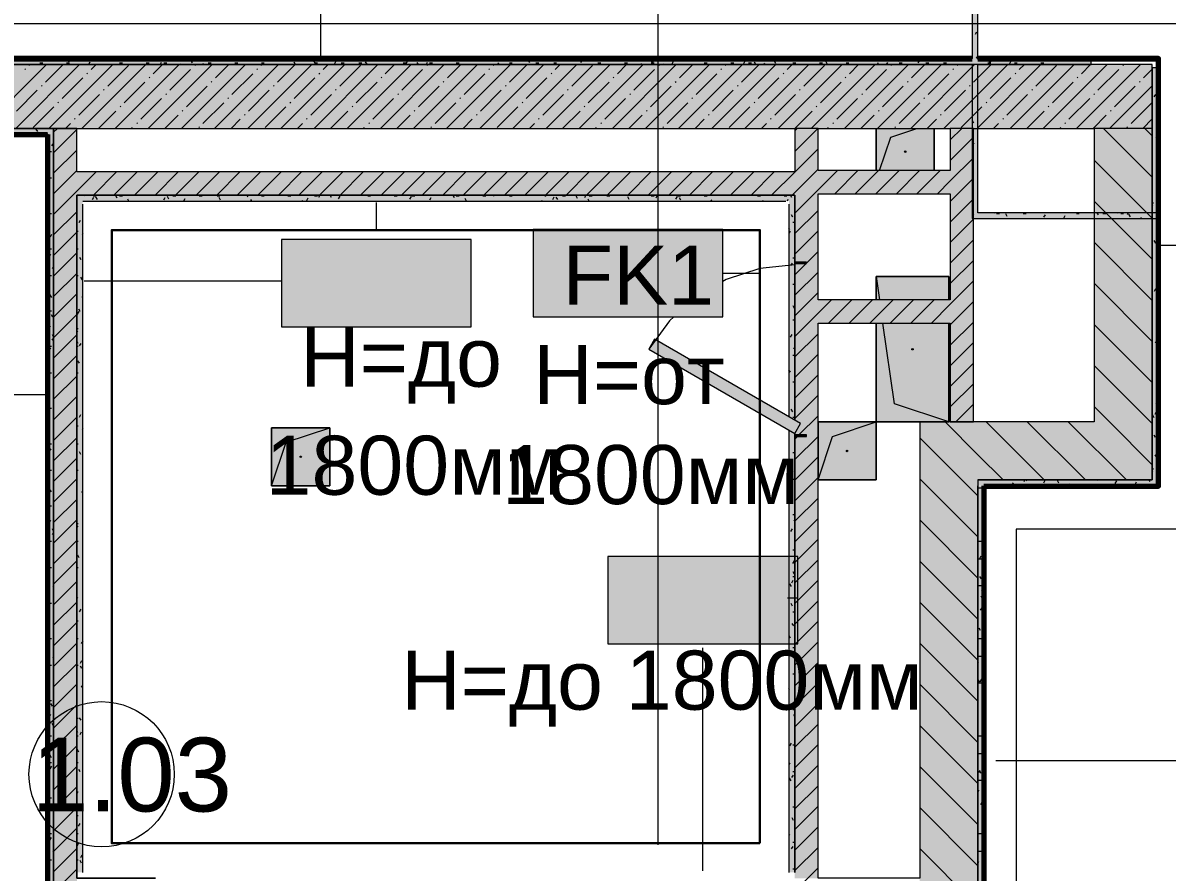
# Model space of a CAD drawing. Header units: millimetres. Extents: x -3817 to 677485, y -22715 to 103890.
# Drawn here: x 6067 to 10004, y 24882 to 27804 of the extents above; entities that cross this region are included whole.
import ezdxf

# ---------------------------------------------------------------- set-up
doc = ezdxf.new("R2010")
doc.units = ezdxf.units.MM
doc.layers.add('PDF _Геометрия', color=7, linetype='Continuous', true_color=0x1d1d1d)
doc.layers.add('PDF _Сплошная заливка', color=7, linetype='Continuous', true_color=0xffffff)
doc.layers.add('PDF _Текст', color=7, linetype='Continuous')
doc.styles.add('PDF GOST-Common', font='arial.ttf')

msp = doc.modelspace()

# ---------------------------------------------------------------- hatches: boundary and pattern name
at = {"layer": 'PDF _Сплошная заливка', "transparency": 33554559}
h = msp.add_hatch(color=256, dxfattribs=at)
h.paths.add_polyline_path([(9338.3, 27131.3), (9353.3, 27131.3), (9353.3, 27441.3), (9338.3, 27441.3), (9338.3, 27136.3)], flags=0)
h.paths.add_polyline_path([(9353.3, 27681.3), (9353.3, 29011.3), (9333.3, 29011.3), (9333.3, 27681.3), (9338.3, 27681.3)], flags=0)
for points in [[(8723.3, 27661.3), (9743.3, 27661.3), (9743.3, 27681.3), (4303.3, 27681.3), (4303.3, 27661.3), (8023.7, 27661.3)], [(9338.3, 27441.3), (9953.3, 27441.3), (9953.3, 27661.3), (4303.3, 27661.3), (4303.3, 27441.3), (9258.3, 27441.3)], [(5306.3, 27421.3), (6173.3, 27421.3), (6173.3, 27441.3), (4303.3, 27441.3), (4304.4, 27421.3), (4627, 27421.3)], [(6173.3, 24781), (6253.3, 24781), (6253.3, 27441.3), (6173.3, 27441.3), (6173.3, 25223.1)], [(8723.3, 24861), (8803.3, 24861), (8803.3, 27441.3), (8723.3, 27441.3), (8723.3, 26981.3), (8763.3, 26981.3), (8763.3, 26976.3), (8723.3, 26976.3), (8723.3, 26437.5), (8743.3, 26426), (8723.3, 26391.3), (8723.3, 26386.3), (8763.3, 26386.3), (8763.3, 26381.3), (8723.3, 26381.3), (8723.3, 24879.3)], [(9153.3, 27296.3), (9203.3, 27296.3), (9203.3, 27441.3), (9003.3, 27441.3), (9003.3, 27296.3)], [(9753.3, 26431.3), (9953.3, 26431.3), (9953.3, 27441.3), (9753.3, 27441.3), (9753.3, 27343)], [(6153.3, 24761), (6173.3, 24761), (6173.3, 27421.3), (6153.3, 27421.3), (6153.3, 24781)], [(8023.7, 27211.3), (8723.3, 27211.3), (8723.3, 27291.3), (6253.3, 27291.3), (6253.3, 27211.3), (6665, 27211.3)], [(9258.3, 27216.3), (9258.3, 27296.3), (8803.3, 27296.3), (8803.3, 27216.3), (9253.3, 27216.3)], [(6253.3, 24881), (6273.3, 24881), (6273.3, 27211.3), (6253.3, 27211.3), (6253.3, 25223.1)], [(8221, 27191.3), (8723.3, 27191.3), (8723.3, 27211.3), (6273.3, 27211.3), (6273.3, 27191.3), (8023.7, 27191.3)], [(9382.4, 27131.3), (9753.3, 27131.3), (9753.3, 27151.3), (9353.3, 27151.3), (9353.3, 27131.3)], [(8475.9, 26793.1), (8475.9, 27093.1), (7822.8, 27093.1), (7822.8, 26793.1), (8221, 26793.1)], [(8763.3, 26976.3), (8763.3, 26981.3), (8723.3, 26981.3), (8723.3, 26976.3), (8743.3, 26976.3)], [(9003.3, 26771.3), (9258.3, 26771.3), (9258.3, 26851.3), (8803.3, 26851.3), (8803.3, 26771.3)], [(8803.3, 26231.3), (9003.3, 26231.3), (9003.3, 26431.3), (8803.3, 26431.3), (8803.3, 26283)], [(9953.3, 26231.3), (9953.3, 26431.3), (9353.3, 26431.3), (9353.3, 26231.3), (9753.3, 26231.3)], [(8743.3, 26381.3), (8763.3, 26381.3), (8763.3, 26386.3), (8723.3, 26386.3), (8723.3, 26381.3)], [(9353.3, 24111.3), (9373.3, 24111.3), (9373.3, 26211.3), (9353.3, 26210.3), (9353.3, 24132.3)]]:
    msp.add_hatch(color=256, dxfattribs=at).paths.add_polyline_path(points)
h = msp.add_hatch(color=256, dxfattribs=at)
h.paths.add_polyline_path([(8723.3, 24881), (8723.3, 26391.3), (8703.3, 26402.9), (8703.3, 24881)], flags=0)
h.paths.add_polyline_path([(8723.3, 26437.5), (8723.3, 27191.3), (8703.3, 27191.3), (8703.3, 26449.1), (8709.7, 26445.4)], flags=0)
h = msp.add_hatch(color=256, dxfattribs=at)
h.paths.add_polyline_path([(9003.3, 26431.3), (9253.3, 26431.3), (9253.3, 26771.3), (9003.3, 26771.3), (9003.3, 26581.4)], flags=0)
h.paths.add_polyline_path([(9003.3, 26851.3), (9253.3, 26851.3), (9253.3, 26931.3), (9003.3, 26931.3)], flags=0)

# ---------------------------------------------------------------- linework, layer by layer
at = {"layer": 'PDF _Геометрия', "color": 253, "lineweight": 9, "true_color": 0xaaaaaa}
for points in [[(8253.3, 24976), (8253.3, 26809.4), (8253.3, 29309.4)], [(8723.3, 26971.3), (8602.7, 26958.7), (8487.4, 26921.2), (8475.9, 26914.6)], [(8307.4, 26793.1), (8292.2, 26779.4), (8221, 26681.3)]]:
    msp.add_lwpolyline(points, dxfattribs=at)
at = {"layer": 'PDF _Геометрия', "color": 9, "lineweight": 9, "true_color": 0xc0c0c0}
for points in [[(9353.3, 27682.3), (9353.3, 29011.3), (9333.3, 29011.3), (9333.3, 27682.3)], [(9333.3, 27681.3), (4303.3, 27681.3), (4303.3, 27661.3), (9333.3, 27661.3), (9333.3, 27131.3), (9353.3, 27131.3), (9973.3, 27131.3), (9973.3, 27151.3), (9353.3, 27151.3), (9353.3, 27661.3), (9743.3, 27661.3), (9743.3, 27681.3), (9353.3, 27681.3)], [(9973.3, 26211.3), (9973.3, 26231.3), (9973.3, 27650.3), (9953.3, 27650.3), (9953.3, 26231.3), (9953.3, 26431.3), (9953.3, 27441.3), (9953.3, 27661.3), (4303.3, 27661.3), (4303.3, 27441.3), (6173.3, 27441.3), (6173.3, 24781), (6253.3, 24781), (6523.3, 24781), (6173.3, 24781), (6173.3, 27421.3), (6173.3, 27441.3), (4303.3, 27441.3), (4303.3, 27421.3)], [(9373.3, 24132.3), (9373.3, 26210.3)]]:
    msp.add_lwpolyline(points, dxfattribs=at)
at = {"layer": 'PDF _Геометрия', "color": 7, "lineweight": 9}
for points in [[(7093, 27681.8), (7093, 28258.6)], [(8803.3, 27441.3), (8723.3, 27441.3)], [(9014.9, 27296.3), (9053.3, 27411.3), (9143.3, 27441.3)], [(9338.3, 27441.3), (9258.3, 27441.3)], [(9953.3, 27441.3), (9753.3, 27441.3)], [(4303.3, 27421.3), (6152.3, 27421.3)], [(6153.3, 27421.3), (6153.3, 27408.3), (6153.3, 24761)], [(6273.3, 27191.3), (6284.3, 27191.3), (8692.3, 27191.3)], [(6273.3, 24881), (6273.3, 27180.3)], [(7283.3, 27185.8), (7283.3, 27088.9)], [(8703.3, 27180.3), (8703.3, 26449.1)], [(8149.3, 27093.1), (8149.3, 27091.3)], [(9973.8, 27039.5), (10694.1, 27039.5)], [(8475.9, 26943.1), (8603.3, 26943.1)], [(9003.3, 26931.3), (9003.3, 26851.3), (9003.3, 26931.3), (9253.3, 26931.3), (9253.3, 26851.3), (9253.3, 26931.3), (9003.3, 26931.3), (9014.7, 26851.3)], [(6278.8, 26916.9), (6956.7, 26916.9)], [(9253.3, 26431.3), (9065.8, 26493.9), (9026.1, 26771.3)], [(6152.8, 26524.9), (5740.3, 26524.9)], [(8803.3, 26231.3), (8853.3, 26381.3), (9003.3, 26431.3)], [(6923.3, 26211.3), (6973.3, 26361.3), (7123.3, 26411.4)], [(8703.3, 26402.9), (8703.3, 24881)], [(9353.3, 26231.3), (9953.3, 26231.3), (9353.3, 26231.3), (9353.3, 26211.3)], [(9373.3, 26210.3), (9373.3, 26211.3)], [(9374.3, 26211.3), (9973.3, 26211.3)], [(8697.8, 25826), (8733.3, 25826)], [(8406.7, 24886.5), (8406.7, 25654)], [(9415.2, 25265.5), (10561.2, 25265.5)]]:
    msp.add_lwpolyline(points, dxfattribs=at)
at = {"layer": 'PDF _Геометрия', "color": 6, "lineweight": 9}
msp.add_lwpolyline([(4304.4, 27802.4), (5924.4, 27802.4), (8024.4, 27802.4), (10124.4, 27802.4), (10124.4, 26062.3), (9484.4, 26062.3), (9484.4, 24242.3), (10124.4, 24242.3), (10124.4, 22544), (9132.3, 22544)], dxfattribs=at)
at = {"layer": 'PDF _Геометрия', "color": 253, "lineweight": 9, "true_color": 0x9b9b9b}
for points in [[(9348.9, 27772.7), (9343.8, 27764)], [(9333.3, 27727.9), (9336.4, 27727.9)], [(6185.5, 27679.9), (6184.7, 27681.3)], [(6227.1, 27668.8), (6222.1, 27677.5)], [(6339.1, 27680.2), (6334, 27671.5)], [(6445.3, 27681.3), (6443.7, 27678.6)], [(6540.9, 27674), (6536.6, 27681.3)], [(6608.9, 27678), (6607, 27681.3)], [(6691.7, 27681.3), (6689.4, 27677.5)], [(6762.1, 27681.3), (6757.5, 27673.4)], [(6786.6, 27675.1), (6783, 27681.3)], [(6964.3, 27672.1), (6959.3, 27680.8)], [(7184.4, 27681.3), (7180.9, 27675.3)], [(7346.1, 27681.3), (7346.1, 27681.3)], [(7536.4, 27681.3), (7536.3, 27681.3)], [(7606.8, 27681.3), (7604.4, 27677.2)], [(7769.6, 27679.4), (7768.5, 27681.3)], [(7811.2, 27668.3), (7806.2, 27677)], [(7991.2, 27676.6), (7986.2, 27667.9)], [(8029.1, 27681.3), (8027.8, 27679.1)], [(8125, 27673.5), (8120.4, 27681.3)], [(8193, 27677.5), (8190.8, 27681.3)], [(8370.7, 27674.5), (8366.8, 27681.3)], [(8451.4, 27681.3), (8451.2, 27681)], [(8548.4, 27671.6), (8543.4, 27680.3)], [(8838.1, 27680.4), (8833, 27671.7)], [(8930.2, 27680.8), (8929.9, 27681.3)], [(9083.8, 27679.3), (9078.8, 27670.6)], [(9352.5, 27680.9), (9348.6, 27687.6)], [(9353.7, 27678.9), (9352.3, 27681.3)], [(9395.3, 27667.8), (9390.3, 27676.5)], [(9683.3, 27681.3), (9679.9, 27675.5)], [(9709.1, 27672.9), (9704.2, 27681.3)], [(6125.9, 27666.9), (6136, 27666.9)], [(6217.3, 27666.9), (6227.4, 27666.9)], [(6297.4, 27669.1), (6293, 27661.3)], [(6400.2, 27666.9), (6410.3, 27666.9)], [(6491.7, 27666.9), (6501.7, 27666.9)], [(6543.2, 27668), (6539.4, 27661.3)], [(6552.6, 27666.9), (6562.7, 27666.9)], [(6611.2, 27663.9), (6609.7, 27661.3)], [(6650.6, 27666.9), (6645.5, 27675.6)], [(6689, 27661.3), (6687.2, 27664.4)], [(6705, 27666.9), (6715.1, 27666.9)], [(6796.5, 27666.9), (6806.5, 27666.9)], [(6856.9, 27662.8), (6856.1, 27661.3)], [(6887.9, 27666.9), (6898, 27666.9)], [(7005.7, 27661.3), (7000.9, 27669.6)], [(7074, 27665), (7069, 27673.7)], [(7070.8, 27666.9), (7080.8, 27666.9)], [(7111.3, 27661.3), (7110.6, 27662.5)], [(7144.3, 27672.8), (7139.3, 27664.1)], [(7162.2, 27666.9), (7172.3, 27666.9)], [(7223.2, 27666.9), (7233.2, 27666.9)], [(7251.7, 27662), (7246.7, 27670.7)], [(7375.6, 27666.9), (7385.6, 27666.9)], [(7390, 27671.7), (7385, 27663)], [(7428.1, 27661.3), (7424.4, 27667.7)], [(7458.1, 27667.7), (7454.4, 27661.3)], [(7467, 27666.9), (7477.1, 27666.9)], [(7558.5, 27666.9), (7568.5, 27666.9)], [(7703.8, 27666.6), (7700.8, 27661.3)], [(7741.3, 27666.9), (7751.4, 27666.9)], [(7771.8, 27662.5), (7771.2, 27661.3)], [(7832.8, 27666.9), (7842.8, 27666.9)], [(7893.7, 27666.9), (7903.8, 27666.9)], [(8046.1, 27666.9), (8056.2, 27666.9)], [(8137.6, 27666.9), (8147.6, 27666.9)], [(8195.3, 27664.4), (8193.5, 27661.3)], [(8229, 27666.9), (8239.1, 27666.9)], [(8234.6, 27666.4), (8229.6, 27675.1)], [(8236.9, 27675.5), (8231.9, 27666.8)], [(8272.7, 27661.3), (8271.3, 27663.9)], [(8305, 27671.5), (8299.9, 27662.7)], [(8411.9, 27666.9), (8422, 27666.9)], [(8503.3, 27666.9), (8513.4, 27666.9)], [(8550.7, 27670.4), (8545.7, 27661.7)], [(8564.3, 27666.9), (8574.4, 27666.9)], [(8589.5, 27661.3), (8585, 27669.1)], [(8618.7, 27666.3), (8615.9, 27661.3)], [(8658.1, 27664.5), (8653.1, 27673.2)], [(8695.1, 27661.3), (8694.7, 27662)], [(8716.7, 27666.9), (8726.8, 27666.9)], [(8808.1, 27666.9), (8818.2, 27666.9)], [(8835.8, 27661.5), (8830.8, 27670.2)], [(8899.6, 27666.9), (8909.6, 27666.9)], [(9011.8, 27661.3), (9008.5, 27667.2)], [(9042.2, 27668.2), (9038.2, 27661.3)], [(9082.5, 27666.9), (9092.5, 27666.9)], [(9151.8, 27675.2), (9146.8, 27666.5)], [(9173.9, 27666.9), (9184, 27666.9)], [(9234.9, 27666.9), (9244.9, 27666.9)], [(9387.3, 27666.9), (9397.3, 27666.9)], [(9397.6, 27674.2), (9392.5, 27665.4)], [(9465.6, 27670.1), (9460.6, 27661.4)], [(9478.7, 27666.9), (9488.8, 27666.9)], [(9570.1, 27666.9), (9580.2, 27666.9)], [(9333.3, 27606), (9336.4, 27606)], [(9964.1, 27558.2), (9959.1, 27549.5)], [(9333.3, 27484.1), (9336.4, 27484.1)], [(9966.4, 27514.5), (9973.3, 27514.5)], [(9973.3, 27513.1), (9970.3, 27507.9)], [(9339.5, 27459.6), (9334.5, 27468.3)], [(9966.4, 27453.6), (9973.3, 27453.6)], [(6118.6, 27430.1), (6113.5, 27438.8)], [(9971.1, 27401.9), (9966.1, 27410.6)], [(6156.4, 27362.1), (6166.4, 27362.1)], [(6171.4, 27389.8), (6166.4, 27381.1)], [(9333.3, 27392.6), (9336.4, 27392.6)], [(9339.6, 27390.9), (9334.6, 27382.2)], [(9966.4, 27362.1), (9973.3, 27362.1)], [(9973.3, 27330.2), (9973.3, 27330.2)], [(6157.2, 27241.3), (6153.3, 27248.1)], [(6156.4, 27270.7), (6166.4, 27270.7)], [(9333.3, 27270.7), (9336.4, 27270.7)], [(6282.1, 27207.8), (6280.1, 27211.3)], [(6310.5, 27204), (6305.5, 27195.3)], [(6308.8, 27209.7), (6318.8, 27209.7)], [(6323.7, 27196.6), (6318.7, 27205.3)], [(6391.8, 27200.7), (6386.8, 27209.4)], [(6400.2, 27209.7), (6410.3, 27209.7)], [(6569.5, 27197.7), (6564.5, 27206.4)], [(6583.1, 27209.7), (6593.2, 27209.7)], [(6674.5, 27209.7), (6684.6, 27209.7)], [(6735.5, 27209.7), (6745.6, 27209.7)], [(6842.7, 27211.3), (6838.6, 27204.2)], [(6887.9, 27209.7), (6898, 27209.7)], [(6979.3, 27209.7), (6989.4, 27209.7)], [(7070.8, 27209.7), (7080.8, 27209.7)], [(7089, 27211.3), (7084.3, 27203.1)], [(7129, 27204), (7124.7, 27211.3)], [(7157.4, 27207.8), (7152.3, 27199.1)], [(7253.7, 27209.7), (7263.7, 27209.7)], [(7345.1, 27209.7), (7355.2, 27209.7)], [(7403.1, 27206.7), (7398.1, 27198)], [(7406.1, 27209.7), (7416.1, 27209.7)], [(7442.8, 27209.2), (7441.5, 27211.3)], [(7552.4, 27202.1), (7547.4, 27210.8)], [(7558.5, 27209.7), (7568.5, 27209.7)], [(7649.9, 27209.7), (7660, 27209.7)], [(7687.4, 27211.3), (7685.4, 27208)], [(7688.5, 27210.3), (7687.9, 27211.3)], [(7741.3, 27209.7), (7751.4, 27209.7)], [(7866.2, 27207.3), (7863.8, 27211.3)], [(7894.6, 27204.5), (7889.5, 27195.8)], [(7907.8, 27196.1), (7902.8, 27204.8)], [(7924.2, 27209.7), (7934.3, 27209.7)], [(7933.7, 27211.3), (7931.2, 27206.9)], [(7975.9, 27200.2), (7970.8, 27208.9)], [(8004.1, 27211.3), (7999.2, 27202.8)], [(8015.7, 27209.7), (8025.7, 27209.7)], [(8076.6, 27209.7), (8086.7, 27209.7)], [(8153.6, 27197.2), (8148.5, 27205.9)], [(8229, 27209.7), (8239.1, 27209.7)], [(8250, 27210.5), (8244.9, 27201.8)], [(8318, 27206.4), (8313, 27197.7)], [(8320.5, 27209.7), (8330.5, 27209.7)], [(8411.9, 27209.7), (8422, 27209.7)], [(8594.8, 27209.7), (8604.8, 27209.7)], [(8686.2, 27209.7), (8696.3, 27209.7)], [(8713.1, 27203.5), (8708.5, 27211.3)], [(6159.2, 27185.8), (6154.2, 27177)], [(6432.4, 27191.3), (6428.4, 27198.3)], [(6556.2, 27202.9), (6551.2, 27194.2)], [(6624.3, 27198.8), (6620, 27191.3)], [(6747.2, 27194.7), (6742.2, 27203.5)], [(6784.3, 27191.3), (6783.8, 27192.3)], [(6854.7, 27191.3), (6851.8, 27196.4)], [(7030.7, 27191.3), (7029.5, 27193.4)], [(7047.7, 27200.7), (7042.7, 27192)], [(7471.1, 27202.6), (7466.1, 27193.9)], [(7593.8, 27191.3), (7589, 27199.7)], [(7852.9, 27193.3), (7851.8, 27191.3)], [(8016.2, 27191.3), (8012.5, 27197.8)], [(8098.7, 27192.2), (8098.2, 27191.3)], [(8331.3, 27194.2), (8326.2, 27202.9)], [(8368.1, 27191.3), (8367.9, 27191.8)], [(8438.5, 27191.3), (8435.9, 27195.9)], [(8614.5, 27191.3), (8613.6, 27192.9)], [(8699.8, 27197.1), (8696.5, 27191.3)], [(9957, 27182.6), (9953.3, 27189)], [(9954.9, 27176.4), (9953.3, 27173.6)], [(9966.4, 27179.3), (9973.3, 27179.3)], [(6156.4, 27148.8), (6166.4, 27148.8)], [(8717.1, 27135.5), (8712.1, 27144.2)], [(9333.3, 27148.8), (9336.4, 27148.8)], [(9338.5, 27145.1), (9333.5, 27136.4)], [(9412.7, 27149.9), (9411.9, 27151.3)], [(9417.7, 27148.8), (9427.8, 27148.8)], [(9454.4, 27138.7), (9449.3, 27147.5)], [(9509.2, 27148.8), (9519.2, 27148.8)], [(9584.2, 27144), (9579.2, 27135.3)], [(9652.3, 27140), (9647.3, 27131.3)], [(9692.1, 27148.8), (9702.1, 27148.8)], [(9768.1, 27143.9), (9763.8, 27151.3)], [(9783.5, 27148.8), (9793.6, 27148.8)], [(9836.2, 27148), (9834.2, 27151.3)], [(9844.5, 27148.8), (9854.5, 27148.8)], [(9870, 27151.3), (9866.6, 27145.4)], [(9877.8, 27136.8), (9872.8, 27145.6)], [(9916.2, 27131.3), (9914.4, 27134.4)], [(6253.3, 27087.8), (6257.9, 27087.8)], [(6264.8, 27124.8), (6259.7, 27116.1)], [(8706, 27093.8), (8703.3, 27098.5)], [(8706.9, 27087.5), (8703.3, 27081.2)], [(8716.7, 27118.3), (8723.3, 27118.3)], [(9966.4, 27118.3), (9973.3, 27118.3)], [(9973.3, 27086.3), (9972.2, 27084.4)], [(6166.3, 27076.1), (6161.2, 27067.4)], [(6273.3, 27078.5), (6270.9, 27074.4)], [(9965.1, 27046.5), (9960.1, 27055.2)], [(6156.4, 27026.9), (6166.4, 27026.9)], [(6162.2, 27008), (6157.1, 26999.3)], [(6253.3, 27026.9), (6257.9, 27026.9)], [(9966.4, 27026.9), (9973.3, 27026.9)], [(6268, 26988.5), (6262.9, 26997.2)], [(8713.9, 26977.8), (8708.9, 26969.1)], [(8716.7, 26996.4), (8723.3, 26996.4)], [(6156.4, 26935.4), (6166.4, 26935.4)], [(6173.3, 26966.3), (6168.3, 26957.7)], [(6253.3, 26935.4), (6257.9, 26935.4)], [(6272, 26920.4), (6267, 26929.1)], [(9953.8, 26930.7), (9953.3, 26929.8)], [(6173.3, 26908.6), (6172.6, 26909.8)], [(8716.7, 26904.9), (8723.3, 26904.9)], [(9964.9, 26889), (9959.9, 26880.3)], [(6166.5, 26859.5), (6161.4, 26868.2)], [(6273.3, 26857.4), (6271.1, 26861.1)], [(6156.4, 26813.5), (6166.4, 26813.5)], [(6259.6, 26811), (6254.6, 26802.3)], [(6265, 26810.7), (6259.9, 26819.5)], [(8722.3, 26821.7), (8717.3, 26830.4)], [(9966.4, 26844), (9973.3, 26844)], [(6170.5, 26791.4), (6165.5, 26800.1)], [(8716.7, 26783), (8723.3, 26783)], [(9966.4, 26783), (9973.3, 26783)], [(9972, 26779.4), (9967, 26770.7)], [(6161.1, 26762.3), (6156, 26753.6)], [(6173.3, 26725.8), (6169.6, 26732.1)], [(6253.8, 26769.1), (6253.3, 26770.1)], [(6253.3, 26752.5), (6257.9, 26752.5)], [(6255.5, 26743), (6253.3, 26739.1)], [(8712.9, 26732), (8707.8, 26723.3)], [(6172.2, 26720.7), (6167.2, 26712)], [(6257.9, 26701.1), (6253.3, 26709.1)], [(6266.7, 26701.4), (6261.6, 26692.6)], [(9967.9, 26711.3), (9962.9, 26702.6)], [(6156.4, 26691.6), (6166.4, 26691.6)], [(6163.5, 26681.8), (6158.4, 26690.5)], [(6253.3, 26691.6), (6257.9, 26691.6)], [(8716.7, 26661.1), (8723.3, 26661.1)], [(8723.3, 26689.1), (8719, 26681.7)], [(9966.4, 26691.6), (9973.3, 26691.6)], [(9973.3, 26666.7), (9969.4, 26673.4)], [(6262, 26633), (6257, 26641.8)], [(6156.4, 26572.1), (6153.3, 26577.5)], [(6156.4, 26600.1), (6166.4, 26600.1)], [(6253.3, 26600.1), (6257.9, 26600.1)], [(8708.2, 26602.4), (8703.3, 26610.9)], [(8716.7, 26569.7), (8723.3, 26569.7)], [(6160.5, 26504.1), (6155.5, 26512.8)], [(6254.4, 26497.3), (6253.3, 26495.3)], [(8723.3, 26506.2), (8722, 26504)], [(9966.4, 26508.7), (9973.3, 26508.7)], [(9971.4, 26487), (9966.4, 26495.7)], [(6156.4, 26478.2), (6166.4, 26478.2)], [(8716.3, 26466.3), (8711.3, 26475)], [(9966.8, 26465.6), (9961.8, 26456.9)], [(6155.9, 26448.5), (6153.3, 26444)], [(6253.3, 26417.3), (6257.9, 26417.3)], [(6265.6, 26455.6), (6260.5, 26446.9)], [(8716.7, 26447.7), (8723.3, 26447.7)], [(9960.3, 26445.4), (9955.2, 26454.1)], [(9966.4, 26447.7), (9973.3, 26447.7)], [(6273.3, 26408), (6271.7, 26405.3)], [(9964.3, 26377.3), (9959.3, 26386)], [(9973.3, 26415.8), (9973, 26415.3)], [(6156.4, 26356.3), (6166.4, 26356.3)], [(6163, 26338.9), (6157.9, 26330.2)], [(6253.3, 26356.3), (6257.9, 26356.3)], [(8703.6, 26350.2), (8703.3, 26349.7)], [(9966.4, 26356.3), (9973.3, 26356.3)], [(6267.2, 26319.3), (6262.1, 26328)], [(8716.7, 26325.8), (8723.3, 26325.8)], [(9968.4, 26309.3), (9963.4, 26318)], [(6156.4, 26264.9), (6166.4, 26264.9)], [(6253.3, 26264.9), (6257.9, 26264.9)], [(8723.3, 26262.4), (8720.9, 26258.3)], [(9957.3, 26267.7), (9953.3, 26274.6)], [(9954.6, 26261.5), (9953.3, 26259.2)], [(8716.7, 26234.4), (8723.3, 26234.4)], [(9474.3, 26222.1), (9469.2, 26213.3)], [(9514.8, 26231.3), (9510.9, 26224.5)], [(9522.7, 26227.9), (9520.7, 26231.3)], [(9583.9, 26229.1), (9578.9, 26220.4)], [(9632.3, 26220.8), (9627.3, 26229.6)], [(9768.4, 26229), (9767.1, 26231.3)], [(9829.7, 26228), (9824.6, 26219.3)], [(9897.7, 26223.9), (9892.7, 26215.2)], [(9946.1, 26226), (9943, 26231.3)], [(6165.7, 26190.3), (6160.6, 26199)], [(6273.3, 26186.8), (6270.3, 26191.9)], [(9356.8, 26203.9), (9366.8, 26203.9)], [(9673, 26211.3), (9669, 26218.4)], [(6156.4, 26142.9), (6166.4, 26142.9)], [(9373.3, 26169), (9370.7, 26164.6)], [(8716.7, 26112.5), (8723.3, 26112.5)], [(6161.9, 26093.1), (6156.8, 26084.4)], [(6173.3, 26055.2), (6168.8, 26062.9)], [(6253.3, 26082), (6257.9, 26082)], [(6256.3, 26073.8), (6253.3, 26068.5)], [(8713.7, 26062.9), (8708.6, 26054.2)], [(8723.3, 26088.5), (8720.6, 26093.2)], [(6173, 26051.5), (6168, 26042.8)], [(6156.4, 26021), (6166.4, 26021)], [(6253.3, 26021), (6257.9, 26021)], [(8716.7, 25990.5), (8723.3, 25990.5)], [(9356.8, 26021), (9366.8, 26021)], [(6261.2, 25963.9), (6256.2, 25972.6)], [(8720.7, 25953.2), (8715.7, 25944.5)], [(9356.8, 25960.1), (9366.8, 25960.1)], [(9363.5, 25969.2), (9358.5, 25960.5)], [(6156.4, 25929.6), (6166.4, 25929.6)], [(6253.3, 25929.6), (6257.9, 25929.6)], [(8722.6, 25906.8), (8717.6, 25915.5)], [(9373.3, 25938.1), (9371.5, 25941.1)], [(6173.3, 25869), (6171, 25865.1)], [(8711.5, 25865.1), (8706.4, 25873.9)], [(8716.6, 25885.2), (8711.6, 25876.5)], [(8716.7, 25899.1), (8723.3, 25899.1)], [(9356.8, 25868.6), (9366.8, 25868.6)], [(9365.4, 25890.7), (9360.4, 25899.5)], [(6159.7, 25834.9), (6154.7, 25843.6)], [(6255.2, 25828.1), (6253.3, 25824.7)], [(8723.3, 25835.7), (8722.8, 25834.8)], [(9369.5, 25822.7), (9364.4, 25831.4)], [(9370.6, 25859.6), (9365.5, 25850.9)], [(6156.4, 25807.7), (6166.4, 25807.7)], [(8715.5, 25797.1), (8710.5, 25805.8)], [(9366.5, 25791.5), (9361.5, 25782.8)], [(6266.4, 25786.4), (6261.3, 25777.7)], [(8716.7, 25777.2), (8723.3, 25777.2)], [(9373.3, 25755.2), (9368.5, 25763.4)], [(6253.3, 25746.7), (6257.9, 25746.7)], [(8719.6, 25729.1), (8714.6, 25737.8)], [(9362.4, 25713), (9357.4, 25721.8)], [(9373.3, 25742.3), (9372.6, 25741.2)], [(6156.4, 25685.7), (6166.4, 25685.7)], [(6253.3, 25685.7), (6257.9, 25685.7)], [(6273.3, 25676.5), (6268.4, 25668.1)], [(8708.5, 25687.4), (8703.4, 25696.2)], [(9356.8, 25685.7), (9366.8, 25685.7)], [(8715.6, 25639.4), (8710.5, 25630.7)], [(8716.7, 25655.3), (8723.3, 25655.3)], [(6156.4, 25594.3), (6166.4, 25594.3)], [(6173.3, 25625.2), (6169.9, 25619.4)], [(6253.3, 25594.3), (6257.9, 25594.3)], [(6269.4, 25608.7), (6264.3, 25600)], [(6270.4, 25582.1), (6265.4, 25590.8)], [(8723.3, 25591.8), (8721.7, 25589.1)], [(9355.3, 25603.4), (9353.3, 25607)], [(9356.8, 25624.8), (9366.8, 25624.8)], [(8716.7, 25563.8), (8723.3, 25563.8)], [(6273.3, 25516.2), (6269.5, 25522.8)], [(8705.5, 25509.7), (8703.3, 25513.6)], [(9359.4, 25535.3), (9354.4, 25544)], [(9356.8, 25533.3), (9366.8, 25533.3)], [(9365.4, 25545.8), (9360.4, 25537.1)], [(6156.4, 25472.4), (6166.4, 25472.4)], [(9373.3, 25498.5), (9371.5, 25495.5)], [(6168.9, 25453.1), (6163.9, 25461.8)], [(8703.3, 25435.3), (8703.3, 25435.3)], [(8716.7, 25441.9), (8723.3, 25441.9)], [(6162.7, 25424), (6157.6, 25415.3)], [(6173, 25385), (6168, 25393.8)], [(6253.3, 25411.4), (6257.9, 25411.4)], [(6267.5, 25404.4), (6262.4, 25413.1)], [(8723.3, 25418), (8719.8, 25424)], [(6256.3, 25362.7), (6253.3, 25368)], [(6268.3, 25363), (6263.2, 25354.3)], [(6156.4, 25350.5), (6166.4, 25350.5)], [(6169.7, 25314.3), (6164.7, 25305.6)], [(6173.3, 25323.7), (6172.1, 25325.7)], [(6253.3, 25350.5), (6257.9, 25350.5)], [(8710.4, 25325.7), (8705.3, 25317)], [(8716.7, 25320), (8723.3, 25320)], [(9356.8, 25350.5), (9366.8, 25350.5)], [(6166, 25275.4), (6160.9, 25284.1)], [(6260.4, 25294.7), (6255.4, 25303.4)], [(9356.8, 25289.5), (9366.8, 25289.5)], [(6154.8, 25233.7), (6153.3, 25236.4)], [(6156.4, 25259), (6166.4, 25259)], [(6165.7, 25246.3), (6160.6, 25237.6)], [(6253.3, 25259), (6257.9, 25259)], [(8706.3, 25257.6), (8703.3, 25252.4)], [(6173.3, 25198.5), (6171.8, 25195.9)], [(6264.5, 25226.7), (6259.4, 25235.4)], [(8710.7, 25196), (8705.6, 25204.7)], [(8717.4, 25216), (8712.4, 25207.3)], [(8716.7, 25228.5), (8723.3, 25228.5)], [(9360.2, 25232), (9355.2, 25223.3)], [(9356.8, 25198.1), (9366.8, 25198.1)], [(9364.6, 25221.6), (9359.6, 25230.3)], [(6158.9, 25165.7), (6153.9, 25174.4)], [(6253.3, 25185), (6253.3, 25185.1)], [(6256, 25158.9), (6253.3, 25154.1)], [(9356.1, 25164), (9353.3, 25159)], [(6156.4, 25137.1), (6166.4, 25137.1)], [(9367.3, 25122.4), (9362.3, 25113.7)], [(6163, 25097.7), (6157.9, 25106.4)], [(8716.7, 25106.6), (8723.3, 25106.6)], [(9372.8, 25085.5), (9367.7, 25094.2)], [(6253.3, 25076.1), (6257.9, 25076.1)], [(6263.1, 25049.2), (6258.1, 25040.5)], [(8718.8, 25059.9), (8713.8, 25068.6)], [(6156.4, 25015.2), (6166.4, 25015.2)], [(6164.6, 25000.5), (6159.5, 24991.8)], [(6253.3, 25015.2), (6257.9, 25015.2)], [(8705.2, 25011.9), (8703.3, 25008.6)], [(9356.8, 25015.2), (9366.8, 25015.2)], [(6259, 24981.2), (6254, 24972.5)], [(8716.4, 24970.3), (8711.3, 24961.6)], [(8716.7, 24984.7), (8723.3, 24984.7)], [(6156.4, 24923.7), (6166.4, 24923.7)], [(6173.3, 24954.6), (6170.7, 24950.2)], [(6253.3, 24923.7), (6257.9, 24923.7)], [(6269.6, 24912.9), (6264.6, 24921.6)], [(6270.2, 24939.6), (6265.1, 24930.9)], [(8723.3, 24921.3), (8722.5, 24919.9)], [(9356.8, 24954.2), (9366.8, 24954.2)], [(8716.7, 24893.3), (8723.3, 24893.3)], [(9355, 24918.3), (9353.3, 24915.2)]]:
    msp.add_lwpolyline(points, dxfattribs=at)
at = {"layer": 'PDF _Геометрия', "color": 33, "lineweight": 70, "true_color": 0xd7a38a}
for points in [[(9333.3, 27682.3), (4303.3, 27682.3), (4303.3, 27681.3), (9333.3, 27681.3)], [(9373.3, 26210.3), (9973.3, 26210.3), (9974.3, 26210.3), (9974.3, 27682.3), (9973.3, 27682.3), (9353.3, 27682.3)], [(9353.3, 27681.3), (9973.3, 27681.3), (9973.3, 26211.3)], [(6152.3, 27420.3), (6152.3, 24761), (6152.3, 24760), (6553.3, 24760), (6553.3, 24761), (6153.3, 24761)], [(9373.3, 26211.3), (9373.3, 24131.3)], [(9374.3, 24131.3), (9374.3, 26211.3)]]:
    msp.add_lwpolyline(points, dxfattribs=at)
at = {"layer": 'PDF _Геометрия', "color": 33, "lineweight": 9, "true_color": 0xd7a38a}
for points in [[(9333.3, 27681.3), (9333.3, 27682.3)], [(9353.3, 27682.3), (9353.3, 27681.3)], [(6153.3, 24761), (6153.3, 27408.3), (6153.3, 27421.3), (6152.3, 27421.3)], [(9973.3, 26211.3), (9373.3, 26211.3), (9373.3, 26210.3)], [(9374.3, 26211.3), (9373.3, 26211.3)]]:
    msp.add_lwpolyline(points, dxfattribs=at)
at = {"layer": 'PDF _Геометрия', "lineweight": 9}
for points in [[(5928.7, 27441.3), (6148.7, 27661.3)], [(6042.7, 27441.3), (6262.7, 27661.3)], [(6074, 27643.7), (6076.4, 27646.1)], [(6088.3, 27658), (6091.7, 27661.3)], [(6145.3, 27600.9), (6205.7, 27661.3)], [(6156.8, 27441.3), (6376.8, 27661.3)], [(6270.8, 27441.3), (6490.8, 27661.3)], [(6302.1, 27643.7), (6319.8, 27661.3)], [(6359.2, 27586.7), (6430.4, 27658)], [(6384.9, 27441.3), (6604.9, 27661.3)], [(6498.9, 27441.3), (6718.9, 27661.3)], [(6516, 27629.5), (6547.9, 27661.3)], [(6573, 27572.4), (6644.3, 27643.7)], [(6613, 27441.3), (6833, 27661.3)], [(6658.5, 27658), (6660.9, 27660.3)], [(6727, 27441.3), (6947, 27661.3)], [(6729.8, 27615.2), (6776, 27661.3)], [(6841.1, 27441.3), (7061.1, 27661.3)], [(6872.4, 27643.7), (6874.7, 27646.1)], [(6886.6, 27658), (6890, 27661.3)], [(6943.7, 27600.9), (7004.1, 27661.3)], [(6955.1, 27441.3), (7175.1, 27661.3)], [(7069.2, 27441.3), (7289.2, 27661.3)], [(7100.5, 27643.7), (7118.1, 27661.3)], [(7157.5, 27586.7), (7228.8, 27658)], [(7183.2, 27441.3), (7403.2, 27661.3)], [(7297.3, 27441.3), (7517.3, 27661.3)], [(7314.3, 27629.5), (7346.2, 27661.3)], [(7371.3, 27572.4), (7442.6, 27643.7)], [(7411.3, 27441.3), (7631.3, 27661.3)], [(7456.9, 27658), (7459.3, 27660.3)], [(7525.4, 27441.3), (7745.4, 27661.3)], [(7528.2, 27615.2), (7574.3, 27661.3)], [(7639.4, 27441.3), (7859.4, 27661.3)], [(7670.7, 27643.7), (7673.1, 27646.1)], [(7685, 27658), (7688.4, 27661.3)], [(7742, 27600.9), (7802.4, 27661.3)], [(7753.5, 27441.3), (7973.5, 27661.3)], [(7867.5, 27441.3), (8087.5, 27661.3)], [(7898.8, 27643.7), (7916.5, 27661.3)], [(7955.8, 27586.7), (8027.1, 27658)], [(7981.6, 27441.3), (8201.6, 27661.3)], [(8095.6, 27441.3), (8315.6, 27661.3)], [(8112.7, 27629.5), (8144.6, 27661.3)], [(8169.7, 27572.4), (8241, 27643.7)], [(8209.7, 27441.3), (8429.7, 27661.3)], [(8255.2, 27658), (8257.6, 27660.3)], [(8323.7, 27441.3), (8543.7, 27661.3)], [(8326.5, 27615.2), (8372.7, 27661.3)], [(8437.8, 27441.3), (8657.8, 27661.3)], [(8469.1, 27643.7), (8471.4, 27646.1)], [(8483.3, 27658), (8486.7, 27661.3)], [(8540.3, 27600.9), (8600.8, 27661.3)], [(8551.8, 27441.3), (8771.8, 27661.3)], [(8665.9, 27441.3), (8885.9, 27661.3)], [(8697.2, 27643.7), (8714.8, 27661.3)], [(8754.2, 27586.7), (8825.5, 27658)], [(8779.9, 27441.3), (8999.9, 27661.3)], [(8894, 27441.3), (9114, 27661.3)], [(8911, 27629.5), (8942.9, 27661.3)], [(8968, 27572.4), (9039.3, 27643.7)], [(9008, 27441.3), (9228, 27661.3)], [(9053.6, 27658), (9055.9, 27660.3)], [(9122.1, 27441.3), (9342.1, 27661.3)], [(9124.8, 27615.2), (9171, 27661.3)], [(9236.1, 27441.3), (9456.1, 27661.3)], [(9267.4, 27643.7), (9269.8, 27646.1)], [(9281.7, 27658), (9285, 27661.3)], [(9338.7, 27600.9), (9399.1, 27661.3)], [(9350.2, 27441.3), (9570.2, 27661.3)], [(9464.2, 27441.3), (9684.2, 27661.3)], [(9495.5, 27643.7), (9513.1, 27661.3)], [(9552.5, 27586.7), (9623.8, 27658)], [(9578.3, 27441.3), (9798.3, 27661.3)], [(9692.3, 27441.3), (9912.3, 27661.3)], [(9709.4, 27629.5), (9741.2, 27661.3)], [(9766.4, 27572.4), (9837.7, 27643.7)], [(9851.9, 27658), (9854.3, 27660.3)], [(9923.2, 27615.2), (9953.3, 27645.3)], [(6202.3, 27543.9), (6273.6, 27615.2)], [(6287.9, 27629.5), (6290.2, 27631.8)], [(6416.2, 27529.7), (6487.5, 27600.9)], [(6501.7, 27615.2), (6504.1, 27617.6)], [(6715.6, 27600.9), (6717.9, 27603.3)], [(6786.8, 27558.2), (6858.1, 27629.5)], [(7000.7, 27543.9), (7072, 27615.2)], [(7086.2, 27629.5), (7088.6, 27631.8)], [(7214.5, 27529.7), (7285.8, 27600.9)], [(7300.1, 27615.2), (7302.4, 27617.6)], [(7513.9, 27600.9), (7516.3, 27603.3)], [(7585.2, 27558.2), (7656.5, 27629.5)], [(7799, 27543.9), (7870.3, 27615.2)], [(7884.6, 27629.5), (7886.9, 27631.8)], [(8012.9, 27529.7), (8084.2, 27600.9)], [(8098.4, 27615.2), (8100.8, 27617.6)], [(8312.2, 27600.9), (8314.6, 27603.3)], [(8383.5, 27558.2), (8454.8, 27629.5)], [(8597.4, 27543.9), (8668.7, 27615.2)], [(8682.9, 27629.5), (8685.3, 27631.8)], [(8811.2, 27529.7), (8882.5, 27600.9)], [(8896.8, 27615.2), (8899.1, 27617.6)], [(9110.6, 27600.9), (9113, 27603.3)], [(9181.9, 27558.2), (9253.2, 27629.5)], [(9395.7, 27543.9), (9467, 27615.2)], [(9481.3, 27629.5), (9483.6, 27631.8)], [(9609.6, 27529.7), (9680.8, 27600.9)], [(9695.1, 27615.2), (9697.5, 27617.6)], [(9908.9, 27600.9), (9911.3, 27603.3)], [(6045.5, 27501.1), (6116.8, 27572.4)], [(6131.1, 27586.7), (6133.4, 27589.1)], [(6344.9, 27572.4), (6347.3, 27574.8)], [(6558.7, 27558.2), (6561.1, 27560.5)], [(6630, 27515.4), (6701.3, 27586.7)], [(6843.9, 27501.1), (6915.1, 27572.4)], [(6929.4, 27586.7), (6931.8, 27589.1)], [(7143.2, 27572.4), (7145.6, 27574.8)], [(7357.1, 27558.2), (7359.5, 27560.5)], [(7428.4, 27515.4), (7499.6, 27586.7)], [(7642.2, 27501.1), (7713.5, 27572.4)], [(7727.7, 27586.7), (7730.1, 27589.1)], [(7941.6, 27572.4), (7944, 27574.8)], [(8155.4, 27558.2), (8157.8, 27560.5)], [(8226.7, 27515.4), (8298, 27586.7)], [(8440.6, 27501.1), (8511.8, 27572.4)], [(8526.1, 27586.7), (8528.5, 27589.1)], [(8739.9, 27572.4), (8742.3, 27574.8)], [(8953.8, 27558.2), (8956.1, 27560.5)], [(9025.1, 27515.4), (9096.3, 27586.7)], [(9238.9, 27501.1), (9310.2, 27572.4)], [(9324.4, 27586.7), (9326.8, 27589.1)], [(9538.3, 27572.4), (9540.6, 27574.8)], [(9752.1, 27558.2), (9754.5, 27560.5)], [(9806.4, 27441.3), (9953.3, 27588.2)], [(9823.4, 27515.4), (9894.7, 27586.7)], [(6188.1, 27529.7), (6190.5, 27532)], [(6259.4, 27486.9), (6330.6, 27558.2)], [(6473.2, 27472.6), (6544.5, 27543.9)], [(6687, 27458.4), (6758.3, 27529.7)], [(6772.6, 27543.9), (6775, 27546.3)], [(6986.4, 27529.7), (6988.8, 27532)], [(7057.7, 27486.9), (7129, 27558.2)], [(7271.5, 27472.6), (7342.8, 27543.9)], [(7485.4, 27458.4), (7556.7, 27529.7)], [(7570.9, 27543.9), (7573.3, 27546.3)], [(7784.8, 27529.7), (7787.1, 27532)], [(7856.1, 27486.9), (7927.3, 27558.2)], [(8069.9, 27472.6), (8141.2, 27543.9)], [(8283.7, 27458.4), (8355, 27529.7)], [(8369.3, 27543.9), (8371.6, 27546.3)], [(8583.1, 27529.7), (8585.5, 27532)], [(8654.4, 27486.9), (8725.7, 27558.2)], [(8868.2, 27472.6), (8939.5, 27543.9)], [(9082.1, 27458.4), (9153.4, 27529.7)], [(9167.6, 27543.9), (9170, 27546.3)], [(9381.5, 27529.7), (9383.8, 27532)], [(9452.7, 27486.9), (9524, 27558.2)], [(9666.6, 27472.6), (9737.9, 27543.9)], [(9880.4, 27458.4), (9951.7, 27529.7)], [(6102.5, 27444.1), (6173.8, 27515.4)], [(6327.9, 27441.3), (6387.7, 27501.1)], [(6401.9, 27515.4), (6404.3, 27517.8)], [(6556, 27441.3), (6601.5, 27486.9)], [(6615.8, 27501.1), (6618.1, 27503.5)], [(6829.6, 27486.9), (6832, 27489.3)], [(6900.9, 27444.1), (6972.2, 27515.4)], [(7126.2, 27441.3), (7186, 27501.1)], [(7200.3, 27515.4), (7202.6, 27517.8)], [(7354.3, 27441.3), (7399.9, 27486.9)], [(7414.1, 27501.1), (7416.5, 27503.5)], [(7628, 27486.9), (7630.3, 27489.3)], [(7699.2, 27444.1), (7770.5, 27515.4)], [(7924.6, 27441.3), (7984.4, 27501.1)], [(7998.6, 27515.4), (8001, 27517.8)], [(8152.7, 27441.3), (8198.2, 27486.9)], [(8212.5, 27501.1), (8214.8, 27503.5)], [(8426.3, 27486.9), (8428.7, 27489.3)], [(8497.6, 27444.1), (8568.9, 27515.4)], [(8722.9, 27441.3), (8782.7, 27501.1)], [(8797, 27515.4), (8799.3, 27517.8)], [(8951, 27441.3), (8996.5, 27486.9)], [(9010.8, 27501.1), (9013.2, 27503.5)], [(9224.6, 27486.9), (9227, 27489.3)], [(9295.9, 27444.1), (9367.2, 27515.4)], [(9521.2, 27441.3), (9581, 27501.1)], [(9595.3, 27515.4), (9597.7, 27517.8)], [(9749.3, 27441.3), (9794.9, 27486.9)], [(9809.1, 27501.1), (9811.5, 27503.5)], [(6173.3, 27428.2), (6186.4, 27441.3)], [(6213.8, 27441.3), (6230.8, 27458.4)], [(6245.1, 27472.6), (6247.5, 27475)], [(6441.9, 27441.3), (6444.7, 27444.1)], [(6458.9, 27458.4), (6461.3, 27460.8)], [(6672.8, 27444.1), (6675.2, 27446.5)], [(6784.1, 27441.3), (6815.4, 27472.6)], [(7012.2, 27441.3), (7029.2, 27458.4)], [(7043.4, 27472.6), (7045.8, 27475)], [(7240.3, 27441.3), (7243, 27444.1)], [(7257.3, 27458.4), (7259.7, 27460.8)], [(7471.1, 27444.1), (7473.5, 27446.5)], [(7582.4, 27441.3), (7613.7, 27472.6)], [(7810.5, 27441.3), (7827.5, 27458.4)], [(7841.8, 27472.6), (7844.2, 27475)], [(8038.6, 27441.3), (8041.4, 27444.1)], [(8055.6, 27458.4), (8058, 27460.8)], [(8269.5, 27444.1), (8271.9, 27446.5)], [(8380.8, 27441.3), (8412, 27472.6)], [(8608.9, 27441.3), (8625.9, 27458.4)], [(8640.1, 27472.6), (8642.5, 27475)], [(8723.3, 27432.6), (8732, 27441.3)], [(8723.3, 27361.9), (8802.7, 27441.3)], [(8837, 27441.3), (8839.7, 27444.1)], [(8854, 27458.4), (8856.4, 27460.8)], [(9067.8, 27444.1), (9070.2, 27446.5)], [(9179.1, 27441.3), (9210.4, 27472.6)], [(9258.3, 27401.9), (9297.7, 27441.3)], [(9407.2, 27441.3), (9424.2, 27458.4)], [(9438.5, 27472.6), (9440.9, 27475)], [(9635.3, 27441.3), (9638.1, 27444.1)], [(9652.3, 27458.4), (9654.7, 27460.8)], [(9953.3, 27273.8), (9785.8, 27441.3)], [(9866.2, 27444.1), (9868.5, 27446.5)], [(9920.4, 27441.3), (9953.3, 27474.2)], [(9953.3, 27415.3), (9927.2, 27441.3)], [(6173.3, 27357.5), (6253.3, 27437.5)], [(9258.3, 27331.2), (9338.3, 27411.2)], [(6173.3, 27286.8), (6253.3, 27366.8)], [(8643.4, 27211.3), (8723.3, 27291.2), (8803.3, 27371.2)], [(9214.1, 27216.3), (9258.3, 27260.5), (9338.3, 27340.5)], [(9953.3, 27132.4), (9753.3, 27332.4)], [(6173.3, 27216.1), (6253.3, 27296.1)], [(6173.3, 27145.4), (6253.3, 27225.4), (6319.2, 27291.3)], [(6310, 27211.3), (6390, 27291.3)], [(6380.7, 27211.3), (6460.7, 27291.3)], [(6451.4, 27211.3), (6531.4, 27291.3)], [(6522.1, 27211.3), (6602.1, 27291.3)], [(6592.8, 27211.3), (6672.8, 27291.3)], [(6663.5, 27211.3), (6743.5, 27291.3)], [(6734.2, 27211.3), (6814.2, 27291.3)], [(6804.9, 27211.3), (6884.9, 27291.3)], [(6875.6, 27211.3), (6955.6, 27291.3)], [(6946.4, 27211.3), (7026.4, 27291.3)], [(7017.1, 27211.3), (7097.1, 27291.3)], [(7087.8, 27211.3), (7167.8, 27291.3)], [(7158.5, 27211.3), (7238.5, 27291.3)], [(7229.2, 27211.3), (7309.2, 27291.3)], [(7299.9, 27211.3), (7379.9, 27291.3)], [(7370.6, 27211.3), (7450.6, 27291.3)], [(7441.3, 27211.3), (7521.3, 27291.3)], [(7512, 27211.3), (7592, 27291.3)], [(7582.8, 27211.3), (7662.8, 27291.3)], [(7653.5, 27211.3), (7733.5, 27291.3)], [(7724.2, 27211.3), (7804.2, 27291.3)], [(7794.9, 27211.3), (7874.9, 27291.3)], [(7865.6, 27211.3), (7945.6, 27291.3)], [(7936.3, 27211.3), (8016.3, 27291.3)], [(8007, 27211.3), (8087, 27291.3)], [(8077.7, 27211.3), (8157.7, 27291.3)], [(8148.4, 27211.3), (8228.4, 27291.3)], [(8219.1, 27211.3), (8299.1, 27291.3)], [(8289.9, 27211.3), (8369.9, 27291.3)], [(8360.6, 27211.3), (8440.6, 27291.3)], [(8431.3, 27211.3), (8511.3, 27291.3)], [(8502, 27211.3), (8582, 27291.3)], [(8572.7, 27211.3), (8652.7, 27291.3)], [(8714.1, 27211.3), (8723.3, 27220.5), (8803.3, 27300.5)], [(8723.3, 27149.8), (8803.3, 27229.8), (8869.8, 27296.3)], [(8860.5, 27216.3), (8940.5, 27296.3)], [(8931.3, 27216.3), (9011.3, 27296.3)], [(9002, 27216.3), (9082, 27296.3)], [(9072.7, 27216.3), (9152.7, 27296.3)], [(9143.4, 27216.3), (9223.4, 27296.3)], [(9258.3, 27189.8), (9338.3, 27269.8)], [(9258.3, 27119.1), (9338.3, 27199.1)], [(9953.3, 26991), (9753.3, 27191)], [(6173.3, 27074.7), (6253.3, 27154.7)], [(8723.3, 27079.1), (8803.3, 27159.1)], [(9258.3, 27048.4), (9338.3, 27128.4)], [(8723.3, 27008.4), (8803.3, 27088.4)], [(6173.3, 27003.9), (6253.3, 27083.9)], [(9258.3, 26977.7), (9338.3, 27057.7)], [(9953.3, 26849.6), (9753.3, 27049.6)], [(6173.3, 26933.2), (6253.3, 27013.2)], [(8763.3, 26977.6), (8803.3, 27017.6)], [(8723.3, 26937.6), (8762, 26976.3)], [(9258.3, 26907), (9338.3, 26987)], [(6173.3, 26862.5), (6253.3, 26942.5)], [(8723.3, 26866.9), (8803.3, 26946.9)], [(9193.4, 26771.3), (9258.3, 26836.3), (9338.3, 26916.3)], [(9953.3, 26708.2), (9753.3, 26908.2)], [(6173.3, 26791.8), (6253.3, 26871.8)], [(8723.3, 26796.2), (8803.3, 26876.2)], [(8723.3, 26725.5), (8803.3, 26805.5), (8849.1, 26851.3)], [(8839.8, 26771.3), (8919.8, 26851.3)], [(8910.5, 26771.3), (8990.5, 26851.3)], [(8981.2, 26771.3), (9061.2, 26851.3)], [(9051.9, 26771.3), (9131.9, 26851.3)], [(9122.7, 26771.3), (9202.7, 26851.3)], [(9258.3, 26765.5), (9338.3, 26845.5)], [(6173.3, 26721.1), (6253.3, 26801.1)], [(9258.3, 26694.8), (9338.3, 26774.8)], [(8723.3, 26654.8), (8803.3, 26734.8)], [(9953.3, 26566.7), (9753.3, 26766.7)], [(6173.3, 26650.4), (6253.3, 26730.4)], [(9258.3, 26624.1), (9338.3, 26704.1)], [(6173.3, 26579.7), (6253.3, 26659.7)], [(8723.3, 26584.1), (8803.3, 26664.1)], [(9258.3, 26553.4), (9338.3, 26633.4)], [(9953.3, 26425.3), (9947.2, 26431.3), (9753.3, 26625.3)], [(6173.3, 26509), (6253.3, 26589)], [(8723.3, 26513.4), (8803.3, 26593.4)], [(9258.3, 26482.7), (9338.3, 26562.7)], [(6173.3, 26438.3), (6253.3, 26518.3)], [(8723.3, 26442.7), (8803.3, 26522.7)], [(9277.6, 26431.3), (9338.3, 26492)], [(9953.3, 26283.9), (9805.8, 26431.3), (9753.3, 26483.9)], [(6173.3, 26367.5), (6253.3, 26447.5)], [(8737.7, 26386.3), (8803.3, 26452)], [(9440.1, 26231.3), (9353.3, 26318.2), (9240.1, 26431.3)], [(9581.5, 26231.3), (9381.5, 26431.3)], [(9723, 26231.3), (9523, 26431.3)], [(9864.4, 26231.3), (9664.4, 26431.3)], [(8723.3, 26372), (8732.7, 26381.3)], [(8723.3, 26301.3), (8803.3, 26381.3)], [(6173.3, 26296.8), (6253.3, 26376.8)], [(9353.3, 26176.8), (9153.3, 26376.8)], [(6173.3, 26226.1), (6253.3, 26306.1)], [(8723.3, 26230.5), (8803.3, 26310.5)], [(6173.3, 26155.4), (6253.3, 26235.4)], [(8723.3, 26159.8), (8803.3, 26239.8)], [(9353.3, 26035.4), (9153.3, 26235.4)], [(6173.3, 26084.7), (6253.3, 26164.7)], [(8723.3, 26089.1), (8803.3, 26169.1)], [(6173.3, 26014), (6253.3, 26094)], [(8723.3, 26018.4), (8803.3, 26098.4)], [(9353.3, 25893.9), (9153.3, 26093.9)], [(6173.3, 25943.3), (6253.3, 26023.3)], [(8723.3, 25947.7), (8803.3, 26027.7)], [(6173.3, 25872.6), (6253.3, 25952.6)], [(8723.3, 25877), (8803.3, 25957)], [(9353.3, 25752.5), (9153.3, 25952.5)], [(6173.3, 25801.9), (6253.3, 25881.9)], [(8723.3, 25806.3), (8803.3, 25886.3)], [(6173.3, 25731.2), (6253.3, 25811.2)], [(8723.3, 25735.6), (8803.3, 25815.6)], [(9353.3, 25611.1), (9153.3, 25811.1)], [(6173.3, 25660.4), (6253.3, 25740.4)], [(8723.3, 25664.9), (8803.3, 25744.9)], [(6173.3, 25589.7), (6253.3, 25669.7)], [(8723.3, 25594.1), (8803.3, 25674.1)], [(9353.3, 25469.7), (9153.3, 25669.7)], [(6173.3, 25519), (6253.3, 25599)], [(8723.3, 25523.4), (8803.3, 25603.4)], [(6173.3, 25448.3), (6253.3, 25528.3)], [(8723.3, 25452.7), (8803.3, 25532.7)], [(9353.3, 25328.3), (9153.3, 25528.3)], [(6173.3, 25377.6), (6253.3, 25457.6)], [(8723.3, 25382), (8803.3, 25462)], [(6173.3, 25306.9), (6253.3, 25386.9)], [(8723.3, 25311.3), (8803.3, 25391.3)], [(9353.3, 25186.8), (9153.3, 25386.8)], [(6173.3, 25236.2), (6253.3, 25316.2)], [(8723.3, 25240.6), (8803.3, 25320.6)], [(6173.3, 25165.5), (6253.3, 25245.5)], [(8723.3, 25169.9), (8803.3, 25249.9)], [(9353.3, 25045.4), (9153.3, 25245.4)], [(6173.3, 25094.8), (6253.3, 25174.8)], [(8723.3, 25099.2), (8803.3, 25179.2)], [(6173.3, 25024), (6253.3, 25104)], [(8723.3, 25028.5), (8803.3, 25108.5)], [(9353.3, 24904), (9153.3, 25104)], [(6173.3, 24953.3), (6253.3, 25033.3)], [(8723.3, 24957.7), (8803.3, 25037.7)], [(6173.3, 24882.6), (6253.3, 24962.6)], [(8723.3, 24887), (8803.3, 24967)], [(9353.3, 24762.6), (9334.8, 24781), (9153.3, 24962.6)], [(6173.3, 24811.9), (6253.3, 24891.9)], [(8687.9, 24781), (8767.9, 24861), (8803.3, 24896.3)]]:
    msp.add_lwpolyline(points, dxfattribs=at)
at = {"layer": 'PDF _Геометрия', "color": 7, "lineweight": 9}
for points in [[(6253.3, 27441.3), (6173.3, 27441.3)], [(9003.3, 27296.3), (9003.3, 27441.3)], [(9203.3, 27441.3), (9203.3, 27296.3)], [(8723.3, 27191.3), (8723.3, 26437.5)], [(8475.9, 27093.1), (7822.8, 27093.1), (7822.8, 26793.1), (8475.9, 26793.1)], [(7609.8, 27058.8), (6956.7, 27058.8), (6956.7, 26758.8), (7609.8, 26758.8)], [(9253.3, 26771.3), (9253.3, 26431.3), (9003.3, 26431.3), (9003.3, 26771.3), (9003.3, 26431.3), (9253.3, 26431.3)], [(9003.3, 26431.3), (9003.3, 26231.3), (8803.3, 26231.3), (8803.3, 26431.3)], [(9003.3, 26431.3), (8803.3, 26431.3), (8803.3, 26231.3), (9003.3, 26231.3)], [(9338.3, 26431.3), (9258.3, 26431.3)], [(7123.3, 26411.4), (7123.3, 26211.3), (6923.3, 26211.3), (6923.3, 26411.4)], [(7123.3, 26411.4), (6923.3, 26411.4), (6923.3, 26211.3), (7123.3, 26211.3)], [(8723.3, 26391.3), (8723.3, 24881)], [(9353.3, 24781), (9353.3, 26211.3)], [(8733.3, 25967.9), (8080.2, 25967.9), (8080.2, 25667.9), (8733.3, 25667.9)]]:
    msp.add_lwpolyline(points, close=True, dxfattribs=at)
at = {"layer": 'PDF _Геометрия', "color": 9, "lineweight": 9, "true_color": 0xc0c0c0}
for points in [[(6253.3, 27291.3), (6253.3, 27441.3), (8723.3, 27441.3), (8723.3, 27291.3)], [(8803.3, 27296.3), (8803.3, 27441.3), (9258.3, 27441.3), (9258.3, 27296.3)], [(9353.3, 26431.3), (9338.3, 26431.3), (9338.3, 27441.3), (9753.3, 27441.3), (9753.3, 26431.3)], [(8723.3, 27211.3), (8723.3, 27191.3), (8723.3, 27211.3), (6273.3, 27211.3), (6253.3, 27211.3), (6253.3, 24881), (6253.3, 24861), (6523.3, 24861), (6253.3, 24861), (6253.3, 27211.3)], [(9258.3, 27216.3), (9258.3, 26851.3), (8803.3, 26851.3), (8803.3, 27216.3)], [(9258.3, 26771.3), (9258.3, 26431.3), (9153.3, 26431.3), (9153.3, 24861), (8803.3, 24861), (8803.3, 26771.3)]]:
    msp.add_lwpolyline(points, close=True, dxfattribs=at)
at = {"layer": 'PDF _Геометрия', "color": 231, "lineweight": 70, "true_color": 0xff80c0}
msp.add_lwpolyline([(4303.3, 27421.3), (4303.3, 27420.3), (6152.3, 27420.3)], dxfattribs=at)
at = {"layer": 'PDF _Геометрия', "color": 231, "lineweight": 9, "true_color": 0xff80c0}
msp.add_lwpolyline([(6152.3, 27420.3), (6152.3, 27421.3), (4303.3, 27421.3)], dxfattribs=at)
at = {"layer": 'PDF _Геометрия', "color": 231, "lineweight": 30, "true_color": 0xff80c0}
msp.add_lwpolyline([(8603.3, 24981), (8603.3, 27091.3), (6373.3, 27091.3), (6373.3, 24981)], close=True, dxfattribs=at)
at = {"layer": 'PDF _Геометрия', "color": 253, "lineweight": 13, "true_color": 0xaaaaaa}
for points in [[(8763.3, 26976.3), (8763.3, 26981.3), (8723.3, 26981.3), (8723.3, 26976.3)], [(8221, 26681.3), (8723.3, 26391.3), (8743.3, 26426), (8241, 26716)], [(8763.3, 26386.3), (8723.3, 26386.3), (8723.3, 26381.3), (8763.3, 26381.3)]]:
    msp.add_lwpolyline(points, close=True, dxfattribs=at)
at = {"layer": 'PDF _Геометрия', "color": 7, "lineweight": 9}
for centre, radius in [((9103.3, 27361.3), 2.5), ((9128.3, 26681.3), 2.5), ((7023.3, 26311.3), 2.5), ((8903.3, 26331.3), 2.5), ((6338.4, 25218.5), 250), ((6338.4, 25218.5), 250)]:
    msp.add_circle(centre, radius, dxfattribs=at)
at = {"layer": 'PDF _Сплошная заливка', "lineweight": 35, "transparency": 33554559}
for points in [[(9973.3, 26231.3), (9973.3, 27650.3), (9953.3, 26231.3), (9953.3, 27650.3)], [(9338.3, 26431.3), (9338.3, 27441.3), (9258.3, 26431.3), (9258.3, 27441.3)], [(8723.3, 26391.3), (8743.3, 26426), (8221, 26681.3), (8241, 26716)], [(9353.3, 24781), (9353.3, 26431.3), (9153.3, 24781), (9153.3, 26431.3)], [(7123.3, 26211.3), (7123.3, 26411.4), (6923.3, 26211.3), (6923.3, 26411.4)], [(9353.3, 26211.3), (9973.3, 26211.3), (9353.3, 26231.3), (9973.3, 26231.3)]]:
    msp.add_solid(points, dxfattribs=at)
at = {"layer": 'PDF _Сплошная заливка', "lineweight": 9, "transparency": 33554559}
for points in [[(7609.8, 27058.8), (6956.7, 27058.8), (7609.8, 26758.8), (6956.7, 26758.8)], [(8733.3, 25967.9), (8080.2, 25967.9), (8733.3, 25667.9), (8080.2, 25667.9)]]:
    msp.add_solid(points, dxfattribs=at)

# ---------------------------------------------------------------- texts
at = {"layer": 'PDF _Текст', "color": 250, "true_color": 0x3c3c3c, "attachment_point": 4, "style": 'PDF GOST-Common'}
for s, insert, char_height in [('FK1', (7924.8, 26936.4), 203.2), ('Н=до', (7021.6, 26624.6), 203.2), ('Н=от', (7823.6, 26592.5), 203.2), ('1800мм', (6902.5, 26280.7), 203.2), ('1800мм', (7716.5, 26248.5), 203.2), ('Н=до 1800мм', (7368.9, 25513), 203.2), ('1.03', (6096.5, 25215.7), 254)]:
    msp.add_mtext(s, dxfattribs=dict(at, insert=insert, char_height=char_height))

doc.saveas('drawing.dxf')
